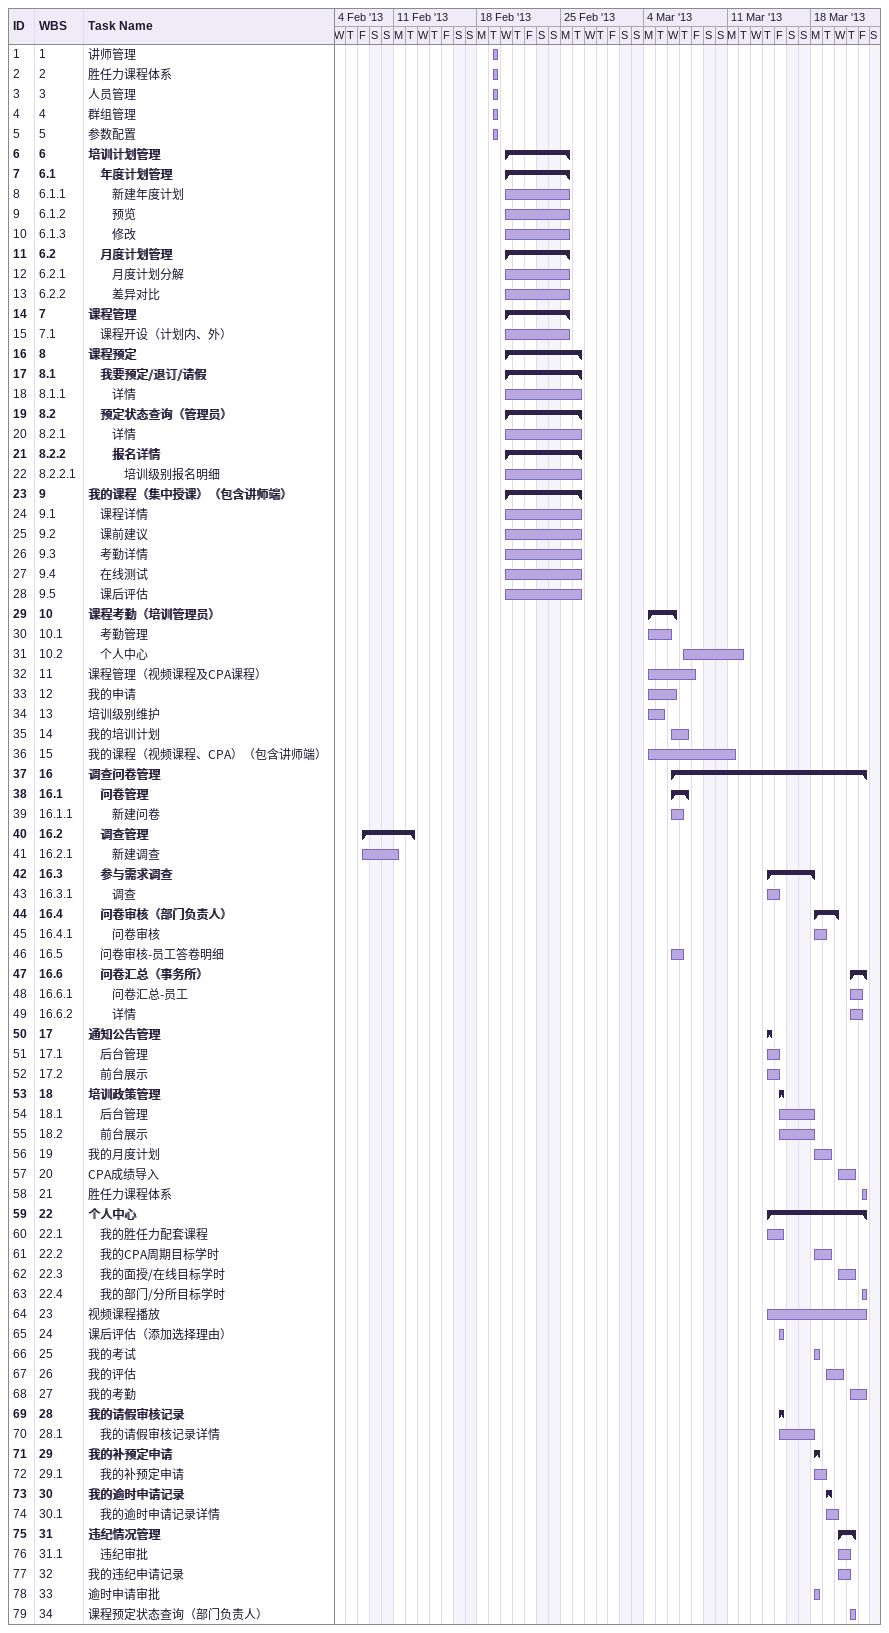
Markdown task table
| ID | WBS | Task | Start | Finish |
|---|---|---|---|---|
| 1 | 1 | 讲师管理 | 2013-02-19 | 2013-02-19 |
| 2 | 2 | 胜任力课程体系 | 2013-02-19 | 2013-02-19 |
| 3 | 3 | 人员管理 | 2013-02-19 | 2013-02-19 |
| 4 | 4 | 群组管理 | 2013-02-19 | 2013-02-19 |
| 5 | 5 | 参数配置 | 2013-02-19 | 2013-02-19 |
| 6 | 6 | **培训计划管理** | 2013-02-20 | 2013-02-25 |
| 7 | 6.1 | **年度计划管理** | 2013-02-20 | 2013-02-25 |
| 8 | 6.1.1 | 新建年度计划 | 2013-02-20 | 2013-02-25 |
| 9 | 6.1.2 | 预览 | 2013-02-20 | 2013-02-25 |
| 10 | 6.1.3 | 修改 | 2013-02-20 | 2013-02-25 |
| 11 | 6.2 | **月度计划管理** | 2013-02-20 | 2013-02-25 |
| 12 | 6.2.1 | 月度计划分解 | 2013-02-20 | 2013-02-25 |
| 13 | 6.2.2 | 差异对比 | 2013-02-20 | 2013-02-25 |
| 14 | 7 | **课程管理** | 2013-02-20 | 2013-02-25 |
| 15 | 7.1 | 课程开设（计划内、外） | 2013-02-20 | 2013-02-25 |
| 16 | 8 | **课程预定** | 2013-02-20 | 2013-02-26 |
| 17 | 8.1 | **我要预定/退订/请假** | 2013-02-20 | 2013-02-26 |
| 18 | 8.1.1 | 详情 | 2013-02-20 | 2013-02-26 |
| 19 | 8.2 | **预定状态查询（管理员）** | 2013-02-20 | 2013-02-26 |
| 20 | 8.2.1 | 详情 | 2013-02-20 | 2013-02-26 |
| 21 | 8.2.2 | **报名详情** | 2013-02-20 | 2013-02-26 |
| 22 | 8.2.2.1 | 培训级别报名明细 | 2013-02-20 | 2013-02-26 |
| 23 | 9 | **我的课程（集中授课）（包含讲师端）** | 2013-02-20 | 2013-02-26 |
| 24 | 9.1 | 课程详情 | 2013-02-20 | 2013-02-26 |
| 25 | 9.2 | 课前建议 | 2013-02-20 | 2013-02-26 |
| 26 | 9.3 | 考勤详情 | 2013-02-20 | 2013-02-26 |
| 27 | 9.4 | 在线测试 | 2013-02-20 | 2013-02-26 |
| 28 | 9.5 | 课后评估 | 2013-02-20 | 2013-02-26 |
| 29 | 10 | **课程考勤（培训管理员）** | 2013-03-04 | 2013-03-06 |
| 30 | 10.1 | 考勤管理 | 2013-03-04 | 2013-03-06 |
| 31 | 10.2 | 个人中心 | 2013-03-07 | 2013-03-12 |
| 32 | 11 | 课程管理（视频课程及CPA课程） | 2013-03-04 | 2013-03-08 |
| 33 | 12 | 我的申请 | 2013-03-04 | 2013-03-06 |
| 34 | 13 | 培训级别维护 | 2013-03-04 | 2013-03-05 |
| 35 | 14 | 我的培训计划 | 2013-03-06 | 2013-03-07 |
| 36 | 15 | 我的课程（视频课程、CPA）（包含讲师端） | 2013-03-04 | 2013-03-11 |
| 37 | 16 | **调查问卷管理** | 2013-03-06 | 2013-03-22 |
| 38 | 16.1 | **问卷管理** | 2013-03-06 | 2013-03-07 |
| 39 | 16.1.1 | 新建问卷 | 2013-03-06 | 2013-03-07 |
| 40 | 16.2 | **调查管理** | 2013-02-08 | 2013-02-12 |
| 41 | 16.2.1 | 新建调查 | 2013-02-08 | 2013-02-11 |
| 42 | 16.3 | **参与需求调查** | 2013-03-14 | 2013-03-18 |
| 43 | 16.3.1 | 调查 | 2013-03-14 | 2013-03-15 |
| 44 | 16.4 | **问卷审核（部门负责人）** | 2013-03-18 | 2013-03-20 |
| 45 | 16.4.1 | 问卷审核 | 2013-03-18 | 2013-03-19 |
| 46 | 16.5 | 问卷审核-员工答卷明细 | 2013-03-06 | 2013-03-07 |
| 47 | 16.6 | **问卷汇总（事务所）** | 2013-03-21 | 2013-03-22 |
| 48 | 16.6.1 | 问卷汇总-员工 | 2013-03-21 | 2013-03-22 |
| 49 | 16.6.2 | 详情 | 2013-03-21 | 2013-03-22 |
| 50 | 17 | **通知公告管理** | 2013-03-14 | 2013-03-14 |
| 51 | 17.1 | 后台管理 | 2013-03-14 | 2013-03-15 |
| 52 | 17.2 | 前台展示 | 2013-03-14 | 2013-03-15 |
| 53 | 18 | **培训政策管理** | 2013-03-15 | 2013-03-15 |
| 54 | 18.1 | 后台管理 | 2013-03-15 | 2013-03-18 |
| 55 | 18.2 | 前台展示 | 2013-03-15 | 2013-03-18 |
| 56 | 19 | 我的月度计划 | 2013-03-18 | 2013-03-19 |
| 57 | 20 | CPA成绩导入 | 2013-03-20 | 2013-03-21 |
| 58 | 21 | 胜任力课程体系 | 2013-03-22 | 2013-03-22 |
| 59 | 22 | **个人中心** | 2013-03-14 | 2013-03-22 |
| 60 | 22.1 | 我的胜任力配套课程 | 2013-03-14 | 2013-03-15 |
| 61 | 22.2 | 我的CPA周期目标学时 | 2013-03-18 | 2013-03-19 |
| 62 | 22.3 | 我的面授/在线目标学时 | 2013-03-20 | 2013-03-21 |
| 63 | 22.4 | 我的部门/分所目标学时 | 2013-03-22 | 2013-03-22 |
| 64 | 23 | 视频课程播放 | 2013-03-14 | 2013-03-22 |
| 65 | 24 | 课后评估（添加选择理由） | 2013-03-15 | 2013-03-15 |
| 66 | 25 | 我的考试 | 2013-03-18 | 2013-03-18 |
| 67 | 26 | 我的评估 | 2013-03-19 | 2013-03-20 |
| 68 | 27 | 我的考勤 | 2013-03-21 | 2013-03-22 |
| 69 | 28 | **我的请假审核记录** | 2013-03-15 | 2013-03-15 |
| 70 | 28.1 | 我的请假审核记录详情 | 2013-03-15 | 2013-03-18 |
| 71 | 29 | **我的补预定申请** | 2013-03-18 | 2013-03-18 |
| 72 | 29.1 | 我的补预定申请 | 2013-03-18 | 2013-03-19 |
| 73 | 30 | **我的逾时申请记录** | 2013-03-19 | 2013-03-19 |
| 74 | 30.1 | 我的逾时申请记录详情 | 2013-03-19 | 2013-03-20 |
| 75 | 31 | **违纪情况管理** | 2013-03-20 | 2013-03-21 |
| 76 | 31.1 | 违纪审批 | 2013-03-20 | 2013-03-21 |
| 77 | 32 | 我的违纪申请记录 | 2013-03-20 | 2013-03-21 |
| 78 | 33 | 逾时申请审批 | 2013-03-18 | 2013-03-18 |
| 79 | 34 | 课程预定状态查询（部门负责人） | 2013-03-21 | 2013-03-21 |
